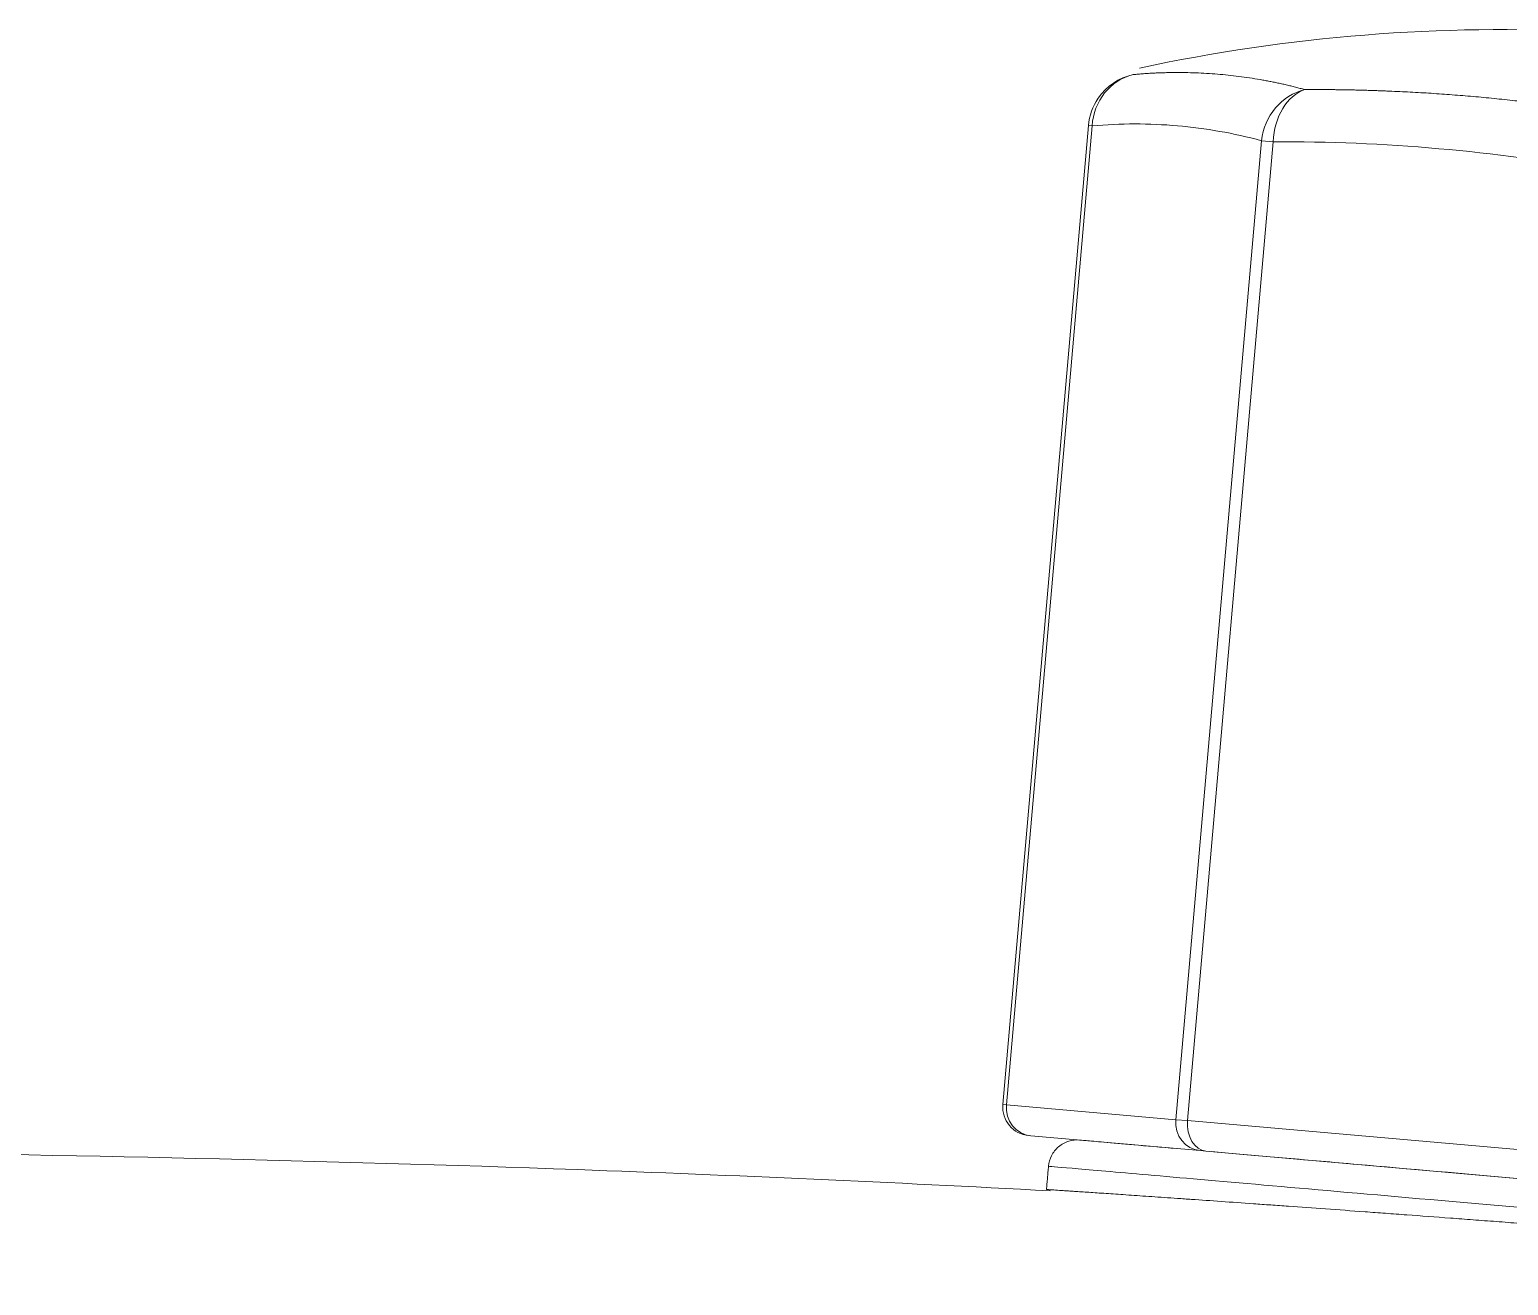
# Model space of a CAD drawing. Header units: millimetres. Extents: x 2433 to 4809, y -10272 to -6912.
# Drawn here: x 3942.58 to 3968.32, y -7985.87 to -7964.02 of the extents above; entities that cross this region are included whole.
import ezdxf

# ---------------------------------------------------------------- set-up
doc = ezdxf.new("R2010")
doc.units = ezdxf.units.MM

msp = doc.modelspace()

# ---------------------------------------------------------------- linework, layer by layer
at = {"linetype": 'Continuous', "lineweight": 18, "extrusion": (-1, -2.22045e-16, 0)}
for p, q in [((3961.01, -7965.688), (3959.52, -7982.718)), ((3961.01, -7965.688), (3961.01, -7965.688)), ((3960.006, -7983.263), (3959.974, -7983.26)), ((3962.953, -7983.52), (3960.006, -7983.263)), ((3963.055, -7983.529), (3962.953, -7983.52)), ((3968.797, -7984.032), (3963.055, -7983.529))]:
    msp.add_line(p, q, dxfattribs=at)
at = {"linetype": 'Continuous', "lineweight": 13, "extrusion": (-1, -2.22045e-16, 0)}
for p, q in [((3961.073, -7965.694), (3959.583, -7982.724)), ((3961.01, -7965.688), (3961.073, -7965.694)), ((3962.53, -7982.982), (3964.02, -7965.951)), ((3964.224, -7965.969), (3962.734, -7982.999)), ((3964.02, -7965.951), (3964.224, -7965.969)), ((3959.52, -7982.718), (3959.583, -7982.724)), ((3959.583, -7982.724), (3962.53, -7982.982)), ((3962.53, -7982.982), (3962.734, -7982.999)), ((3962.734, -7982.999), (3968.476, -7983.502))]:
    msp.add_line(p, q, dxfattribs=at)
at = {"linetype": 'Continuous', "lineweight": 18}
for centre, radius, start, end in [((3968.204, -7994.018), 30, 86.9761, 102.1317), ((3962.006, -7965.775), 1, 145.8337, 175), ((3960.018, -7982.762), 0.5, 175, 265)]:
    msp.add_arc(centre, radius, start, end, dxfattribs=at)
at = {"linetype": 'Continuous', "lineweight": 13}
for centre, major_axis, ratio, start_param, end_param in [((3962.006, -7965.775), (-0.091, 0.996), 0.934915, 0.139478, 1.403955), ((3964.953, -7966.033), (0.262, 0.965), 0.934915, 0.473161, 1.737638), ((3964.953, -7966.033), (-0.005, 1), 0.730097, 0.23892, 1.503397), ((3960.049, -7982.765), (-0.044, -0.498), 0.936771, 4.712389, 6.283185), ((3962.996, -7983.022), (-0.044, -0.498), 0.936771, 4.712389, 6.283185), ((3963.099, -7983.031), (-0.044, -0.498), 0.731546, 4.712389, 6.283185)]:
    msp.add_ellipse(centre, major_axis=major_axis, ratio=ratio, start_param=start_param, end_param=end_param, dxfattribs=at)
at = {"linetype": 'Continuous', "lineweight": 18}
msp.add_ellipse((3962.006, -7965.775), major_axis=(0.827, -0.562), ratio=0.997401, start_param=2.387272, end_param=3.141592, dxfattribs=at)
at = {"linetype": 'Continuous', "lineweight": 13}
for points, knots in [([(3961.787, -7964.801), (3961.802, -7964.799), (3961.832, -7964.797), (3961.877, -7964.793), (3961.922, -7964.789), (3961.967, -7964.786), (3962.012, -7964.783), (3962.057, -7964.78), (3962.102, -7964.777), (3962.147, -7964.775), (3962.191, -7964.773), (3962.236, -7964.771), (3962.281, -7964.77), (3962.325, -7964.768), (3962.37, -7964.767), (3962.415, -7964.766), (3962.459, -7964.766), (3962.504, -7964.765), (3962.597, -7964.765), (3962.737, -7964.766), (3962.926, -7964.772), (3963.114, -7964.782), (3963.301, -7964.796), (3963.488, -7964.815), (3963.673, -7964.837), (3963.859, -7964.864), (3964.009, -7964.889), (3964.125, -7964.911), (3964.207, -7964.927), (3964.288, -7964.943), (3964.37, -7964.961), (3964.451, -7964.979), (3964.532, -7964.999), (3964.613, -7965.019), (3964.694, -7965.04), (3964.748, -7965.055), (3964.775, -7965.062)], [0, 0, 0, 0, 0.014759, 0.029506, 0.044243, 0.05897, 0.07369, 0.088402, 0.103107, 0.117807, 0.132503, 0.147195, 0.161885, 0.176573, 0.191261, 0.20595, 0.22064, 0.235333, 0.250029, 0.312597, 0.37507, 0.43753, 0.500059, 0.56257, 0.625013, 0.687472, 0.750029, 0.777777, 0.805516, 0.833253, 0.860994, 0.888747, 0.916517, 0.944311, 0.972137, 1, 1, 1, 1]), ([(3964.775, -7965.062), (3964.804, -7965.062), (3964.862, -7965.062), (3964.949, -7965.062), (3965.036, -7965.062), (3965.122, -7965.062), (3965.209, -7965.063), (3965.295, -7965.063), (3965.382, -7965.064), (3965.468, -7965.066), (3965.554, -7965.067), (3965.641, -7965.069), (3965.727, -7965.071), (3965.813, -7965.073), (3965.899, -7965.076), (3965.985, -7965.079), (3966.072, -7965.082), (3966.158, -7965.085), (3966.337, -7965.092), (3966.61, -7965.105), (3966.976, -7965.126), (3967.34, -7965.152), (3967.705, -7965.182), (3968.069, -7965.216), (3968.432, -7965.254), (3968.795, -7965.296), (3969.09, -7965.334), (3969.318, -7965.365), (3969.478, -7965.388), (3969.638, -7965.411), (3969.798, -7965.436), (3969.958, -7965.461), (3970.119, -7965.487), (3970.279, -7965.515), (3970.439, -7965.543), (3970.545, -7965.562), (3970.599, -7965.572)], [0, 0, 0, 0, 0.014755, 0.0295, 0.044234, 0.058958, 0.073674, 0.088383, 0.103085, 0.117782, 0.132474, 0.147163, 0.161849, 0.176534, 0.191218, 0.205903, 0.22059, 0.235279, 0.249971, 0.312524, 0.374981, 0.437426, 0.499941, 0.562466, 0.624924, 0.687398, 0.749971, 0.777727, 0.805473, 0.833216, 0.860964, 0.888723, 0.916499, 0.9443, 0.972131, 1, 1, 1, 1]), ([(3964.02, -7965.951), (3963.537, -7965.82), (3963.049, -7965.735), (3962.066, -7965.649), (3961.571, -7965.648), (3961.073, -7965.694)], [0, 0, 0, 0, 0.5, 0.5, 1, 1, 1, 1]), ([(3969.966, -7966.472), (3969.018, -7966.3), (3968.064, -7966.174), (3966.148, -7966.006), (3965.188, -7965.964), (3964.224, -7965.969)], [0, 0, 0, 0, 0.5, 0.5, 1, 1, 1, 1]), ([(3981.716, -7985.664), (3980.313, -7985.541), (3977.529, -7985.298), (3973.471, -7984.943), (3969.744, -7984.617), (3966.493, -7984.332), (3963.796, -7984.096), (3961.822, -7983.923), (3960.59, -7983.816), (3960.314, -7983.792), (3960.315, -7983.792)], [0, 0, 0, 0, 0.125095, 0.25019, 0.375285, 0.500381, 0.625476, 0.750571, 0.875666, 1, 1, 1, 1])]:
    msp.add_open_spline(points, degree=3, knots=knots, dxfattribs=at)
at = {"linetype": 'Continuous', "lineweight": 18}
for points, knots in [([(3960.343, -7984.219), (3957.601, -7984.074), (3950.434, -7983.75), (3938.042, -7983.481), (3926.549, -7983.456), (3919.491, -7983.656), (3917.649, -7983.721)], [0, 0, 0, 0, 0.192828, 0.503966, 0.870556, 1, 1, 1, 1]), ([(3960.857, -7983.337), (3960.792, -7983.332), (3960.697, -7983.342), (3960.575, -7983.392), (3960.489, -7983.449), (3960.418, -7983.523), (3960.347, -7983.635), (3960.321, -7983.727), (3960.315, -7983.792)], [0, 0, 0, 0, 0.239618, 0.368427, 0.499926, 0.631436, 0.760272, 1, 1, 1, 1]), ([(3960.857, -7983.337), (3960.86, -7983.337), (3960.898, -7983.341), (3961.04, -7983.353), (3961.145, -7983.362), (3961.354, -7983.381), (3961.433, -7983.387), (3961.605, -7983.403), (3961.698, -7983.411), (3962.015, -7983.438), (3962.265, -7983.46), (3962.549, -7983.485)], [0, 0, 0, 0, 0.246673, 0.246673, 0.492738, 0.492738, 0.61577, 0.61577, 0.738802, 0.738802, 1, 1, 1, 1]), ([(3963.153, -7983.538), (3963.229, -7983.545), (3963.307, -7983.551), (3963.713, -7983.587), (3964.073, -7983.619), (3964.846, -7983.686), (3965.257, -7983.722), (3966.565, -7983.837), (3967.535, -7983.921), (3969.144, -7984.062), (3969.7, -7984.111), (3970.842, -7984.211), (3971.429, -7984.262), (3972.636, -7984.368), (3973.255, -7984.422), (3974.527, -7984.533), (3975.182, -7984.59), (3977.156, -7984.763), (3978.495, -7984.88), (3980.537, -7985.059), (3981.225, -7985.119), (3982.607, -7985.24), (3983.294, -7985.3), (3983.978, -7985.36)], [0, 0, 0, 0, 0.019848, 0.019848, 0.101527, 0.101527, 0.183207, 0.183207, 0.346565, 0.346565, 0.428245, 0.428245, 0.509924, 0.509924, 0.591603, 0.591603, 0.673283, 0.673283, 0.836641, 0.836641, 0.918321, 0.918321, 1, 1, 1, 1]), ([(3960.279, -7984.196), (3960.279, -7984.196), (3960.279, -7984.196), (3960.279, -7984.196), (3960.286, -7984.197), (3960.311, -7984.198), (3960.322, -7984.199), (3960.347, -7984.201), (3960.362, -7984.202), (3960.414, -7984.205), (3960.456, -7984.208), (3960.534, -7984.213), (3960.561, -7984.215), (3960.621, -7984.219), (3960.686, -7984.223), (3960.759, -7984.228), (3960.836, -7984.233), (3960.876, -7984.236), (3961.004, -7984.245), (3961.191, -7984.257), (3961.41, -7984.272), (3961.586, -7984.284), (3961.647, -7984.289), (3961.773, -7984.297), (3961.838, -7984.302), (3962.039, -7984.316), (3962.18, -7984.325), (3962.405, -7984.341), (3962.482, -7984.346), (3962.639, -7984.357), (3962.72, -7984.363), (3962.968, -7984.38), (3963.141, -7984.392), (3963.502, -7984.418), (3963.69, -7984.431), (3963.982, -7984.452), (3964.082, -7984.459), (3964.284, -7984.473), (3964.387, -7984.481), (3964.7, -7984.503), (3965.131, -7984.534), (3965.588, -7984.567), (3965.941, -7984.593), (3966.06, -7984.602), (3966.302, -7984.62), (3966.424, -7984.629), (3966.796, -7984.656), (3967.05, -7984.675), (3967.44, -7984.704), (3967.571, -7984.714), (3967.837, -7984.734), (3968.106, -7984.754), (3968.379, -7984.775), (3968.656, -7984.796), (3968.796, -7984.807), (3969.219, -7984.839), (3969.505, -7984.861), (3970.087, -7984.906), (3970.383, -7984.929), (3970.833, -7984.964), (3970.985, -7984.976), (3971.29, -7985), (3971.443, -7985.012), (3971.908, -7985.049), (3972.221, -7985.073), (3972.855, -7985.124), (3973.176, -7985.15), (3973.824, -7985.202), (3974.151, -7985.228), (3974.812, -7985.282), (3975.145, -7985.31), (3975.649, -7985.351), (3975.817, -7985.365), (3976.155, -7985.393), (3976.325, -7985.407), (3976.835, -7985.449), (3977.177, -7985.478), (3977.864, -7985.536), (3978.209, -7985.565), (3978.729, -7985.609), (3978.903, -7985.624), (3979.251, -7985.654), (3979.425, -7985.668), (3980.297, -7985.743), (3980.996, -7985.804), (3981.698, -7985.865)], [0, 0, 0, 0, 0.000275, 0.000275, 0.031516, 0.031516, 0.047137, 0.047137, 0.062758, 0.062758, 0.093999, 0.093999, 0.10962, 0.10962, 0.12524, 0.140861, 0.140861, 0.156482, 0.156482, 0.187723, 0.218965, 0.218965, 0.234585, 0.234585, 0.250206, 0.250206, 0.281447, 0.281447, 0.297068, 0.297068, 0.312689, 0.312689, 0.34393, 0.34393, 0.375172, 0.375172, 0.390792, 0.390792, 0.406413, 0.406413, 0.437655, 0.468896, 0.468896, 0.484517, 0.484517, 0.500137, 0.500137, 0.531379, 0.531379, 0.546999, 0.546999, 0.56262, 0.578241, 0.578241, 0.593862, 0.593862, 0.625103, 0.625103, 0.656344, 0.656344, 0.671965, 0.671965, 0.687586, 0.687586, 0.718827, 0.718827, 0.750069, 0.750069, 0.78131, 0.78131, 0.812552, 0.812552, 0.828172, 0.828172, 0.843793, 0.843793, 0.875034, 0.875034, 0.906276, 0.906276, 0.921896, 0.921896, 0.937517, 0.937517, 1, 1, 1, 1])]:
    msp.add_open_spline(points, degree=3, knots=knots, dxfattribs=at)
msp.add_open_spline([(3960.315, -7983.792), (3960.279, -7984.199)], degree=1, dxfattribs=at)

doc.saveas('drawing.dxf')
